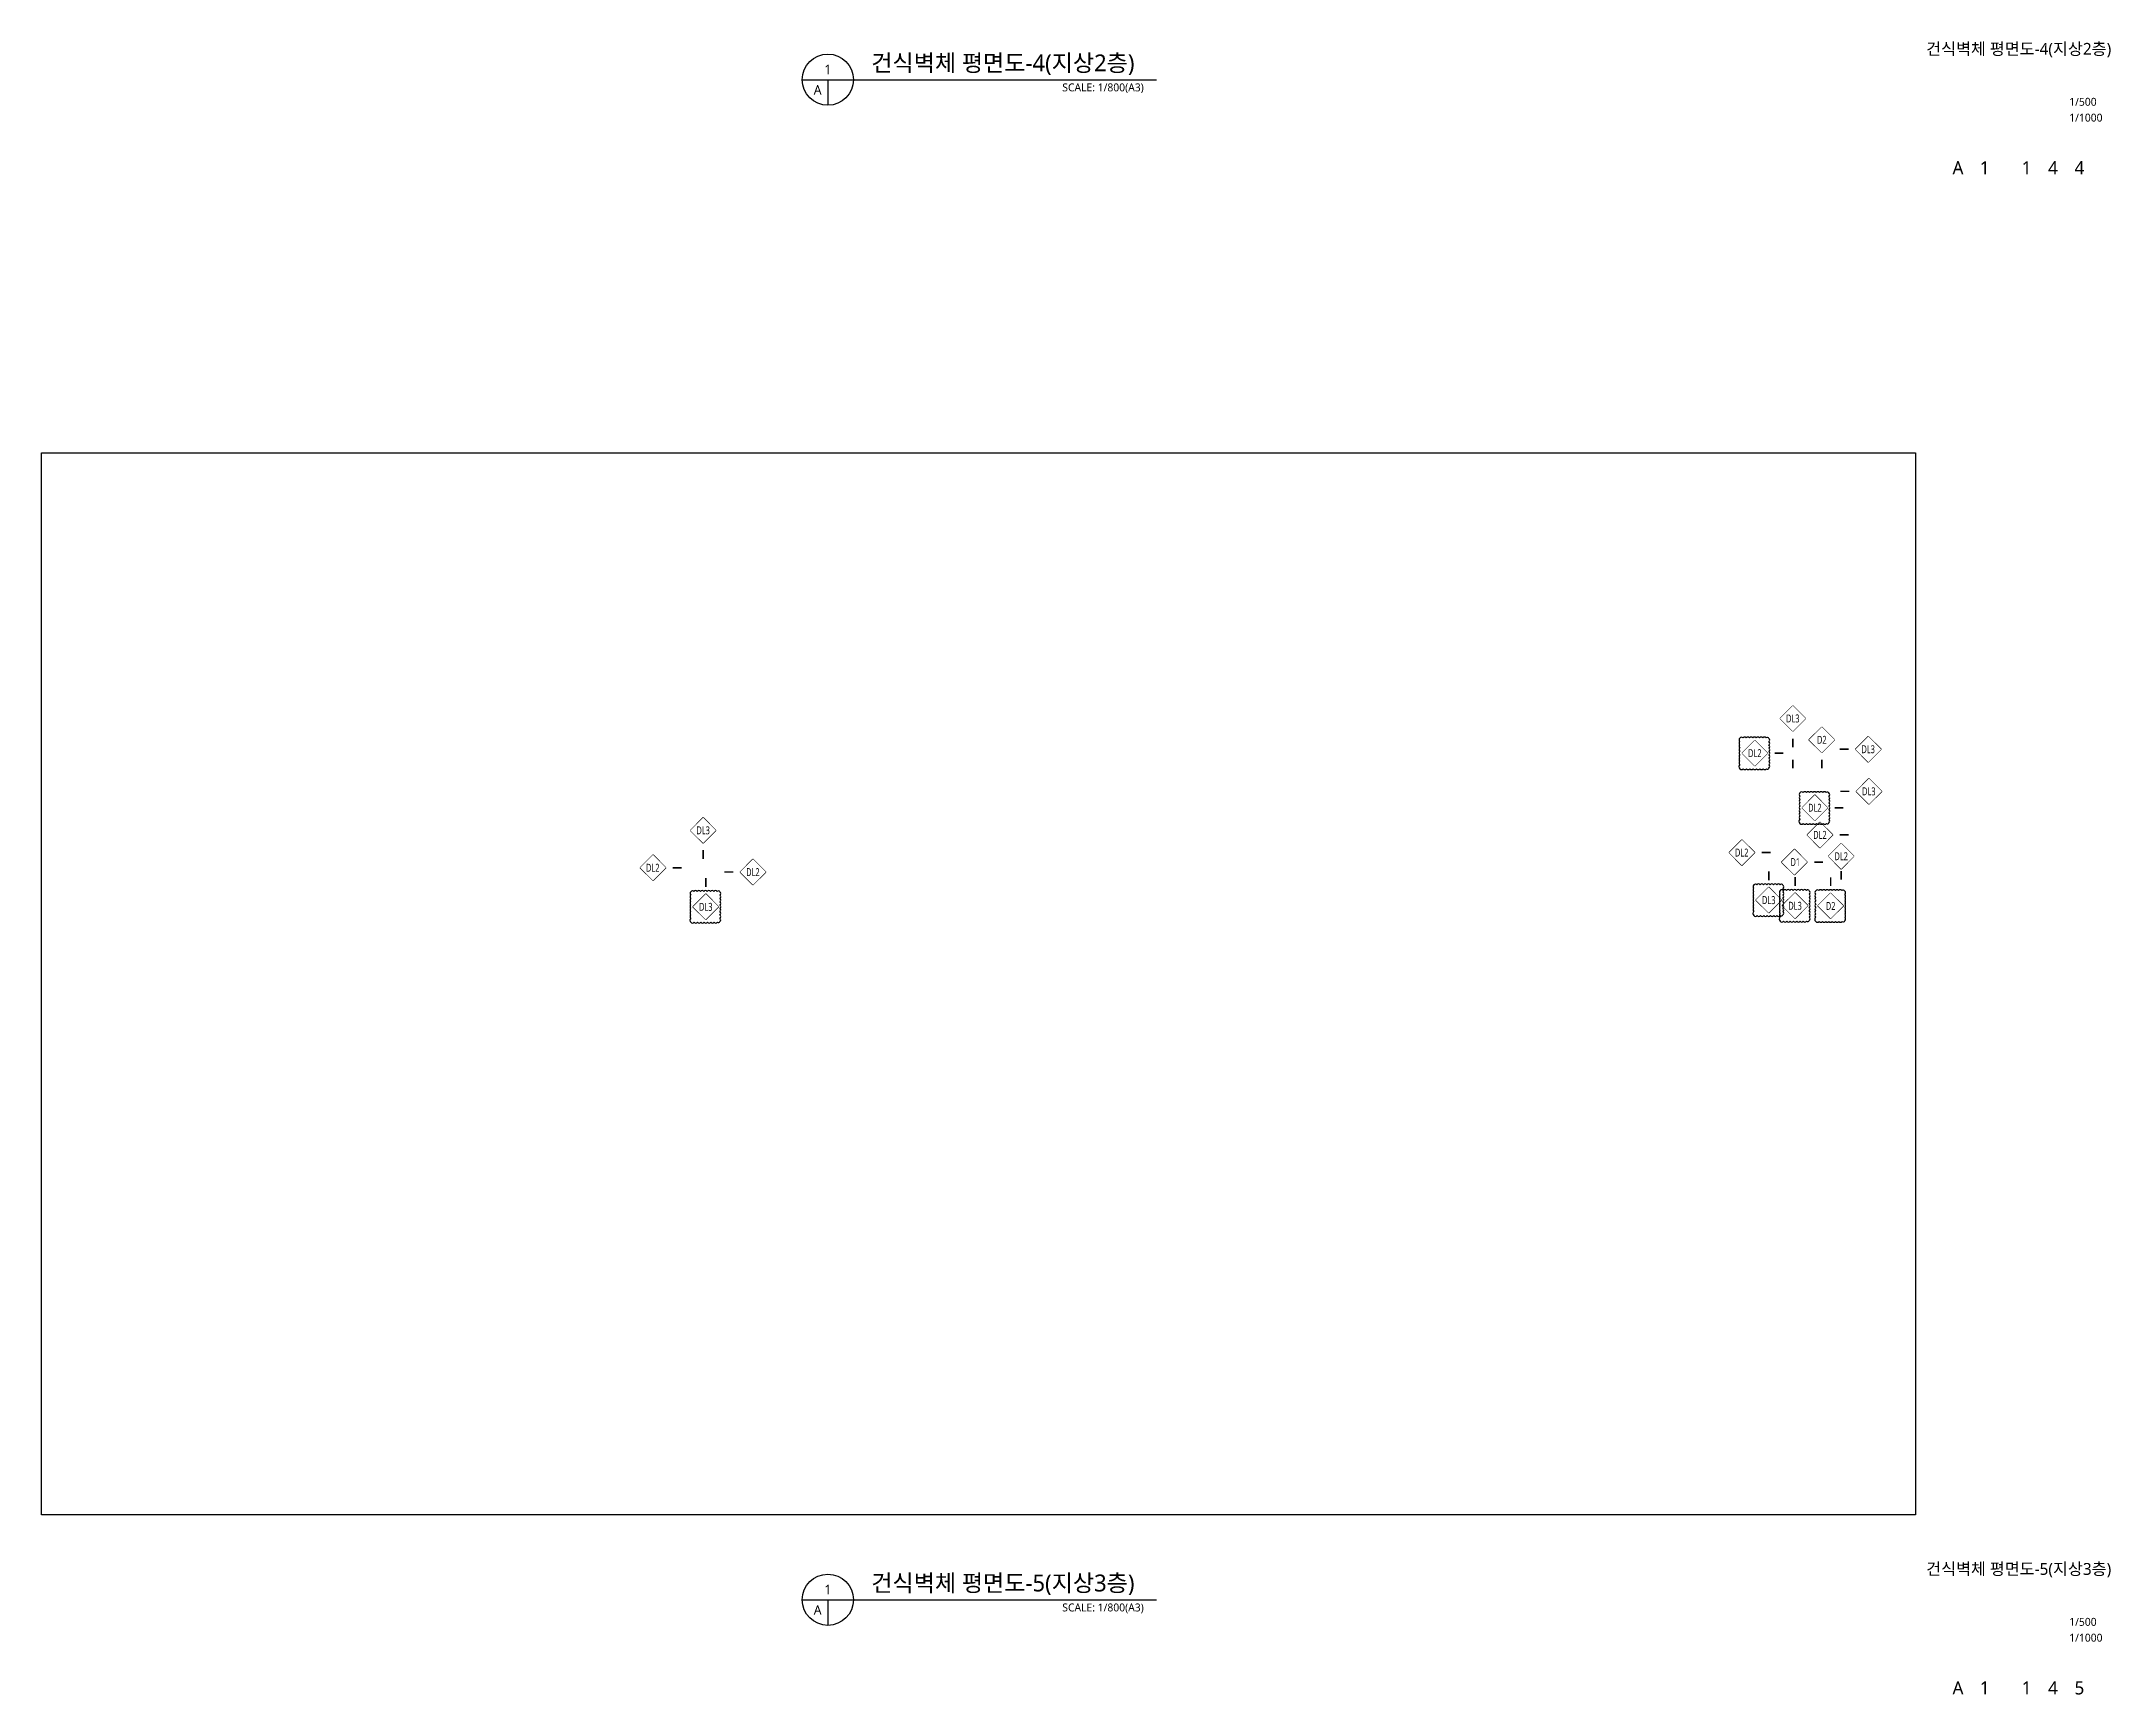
# Model space of a CAD drawing. Header units: millimetres. Extents: x 8000 to 321558, y 7472 to 1578084.
# Drawn here: x 8000 to 321558, y 468244 to 718831 of the extents above; entities that cross this region are included whole.
import ezdxf
from ezdxf.enums import TextEntityAlignment as Align

# ---------------------------------------------------------------- set-up
doc = ezdxf.new("R2010")
doc.units = ezdxf.units.MM
doc.header["$LTSCALE"] = 1000
doc.header["$MEASUREMENT"] = 0
doc.layers.get('Defpoints').update_dxf_attribs({"color": 161, "linetype": 'CONTINUOUS'})
doc.layers.add('A-WAL-TAG', color=7, linetype='CONTINUOUS', lineweight=0)
for name, color, linetype in [('SYM', 7, 'CONTINUOUS'), ('TEXT', 3, 'CONTINUOUS'), ('TEXT-TITLE', 6, 'CONTINUOUS'), ('TEXT-기입', 6, 'CONTINUOUS')]:
    doc.layers.add(name, color=color, linetype=linetype)
doc.layers.add('수정20221020', color=161, linetype='CONTINUOUS', plot=False)
doc.styles.add('kcc건식벽체부호', font='malgun_0.ttf')
doc.styles.add('나눔바른고딕', font='NanumBarunGothic.ttf')

# ---------------------------------------------------------------- blocks, each defined once
blk = doc.blocks.new('케이씨씨부호')
at = {"layer": 'A-WAL-TAG'}
blk.add_lwpolyline([(9958, 15966), (10605, 16612), (11251, 15966), (10605, 15319), (9958, 15966)], dxfattribs=at)
blk.add_wipeout([(10605, 16612), (9958, 15966), (10605, 15319), (11251, 15966)]).dxf.layer = 'A-WAL-TAG'
at = {"layer": 'A-WAL-TAG', "color": 2, "style": 'kcc건식벽체부호', "width": 0.7}
blk.add_attdef('벽체종류', text='', height=400, dxfattribs=at).set_placement((10605, 15966), align=Align.MIDDLE_CENTER)

msp = doc.modelspace()

# ---------------------------------------------------------------- linework, layer by layer
at = {"layer": 'A-WAL-TAG'}
for points in [[(273399, 611804, 0, 0, 0), (273399, 609974, 240, 240, 0), (273399, 608624, 240, 240, 0)], [(269580, 610945, 0, 0, 0), (270630, 610945, 240, 240, 0), (271980, 610945, 240, 240, 0)], [(277788, 611024, 0, 0, 0), (277788, 609974, 240, 240, 0), (277788, 608624, 240, 240, 0)], [(283005, 605154, 0, 0, 0), (281955, 605154, 240, 240, 0), (280605, 605154, 240, 240, 0)], [(278680, 602663, 0, 0, 0), (279730, 602663, 240, 240, 0), (281080, 602663, 240, 240, 0)], [(108280, 597304, 0, 0, 0), (108280, 596254, 240, 240, 0), (108280, 594904, 240, 240, 0)], [(267630, 595879, 0, 0, 0), (268680, 595879, 240, 240, 0), (270030, 595879, 240, 240, 0)], [(102623, 593571, 0, 0, 0), (103673, 593571, 240, 240, 0), (105023, 593571, 240, 240, 0)], [(113880, 592933, 0, 0, 0), (112830, 592933, 240, 240, 0), (111480, 592933, 240, 240, 0)], [(269752, 590628, 0, 0, 0), (269752, 591678, 240, 240, 0), (269752, 593028, 240, 240, 0)], [(280730, 593376, 0, 0, 0), (280730, 593103, 240, 240, 0), (280730, 591753, 240, 240, 0)], [(108680, 589608, 0, 0, 0), (108680, 590658, 240, 240, 0), (108680, 592008, 240, 240, 0)], [(273743, 589773, 0, 0, 0), (273743, 590823, 240, 240, 0), (273743, 592173, 240, 240, 0)]]:
    msp.add_lwpolyline(points, format="xyseb", dxfattribs=at)
at = {"layer": 'Defpoints', "ltscale": 10000}
msp.add_lwpolyline([(8000, 656484), (292000, 656484), (292000, 495516), (8000, 495516)], close=True, dxfattribs=at)
at = {"layer": 'SYM'}
for p, q in [((123303, 713024), (176984, 713024)), ((127182, 713024), (127182, 709146)), ((123303, 482624), (176984, 482624)), ((127182, 482624), (127182, 478746))]:
    msp.add_line(p, q, dxfattribs=at)
for centre in [(127182, 713024), (127182, 482624)]:
    msp.add_circle(centre, 3879, dxfattribs=at)

# ---------------------------------------------------------------- texts
at = {"layer": 'TEXT', "style": '나눔바른고딕'}
for s, p in [('1', (127182, 714576)), ('A', (125630, 711473)), ('1', (127182, 484176)), ('A', (125630, 481073))]:
    msp.add_text(s, height=1440, dxfattribs=at).set_placement(p, align=Align.MIDDLE)
for s, p in [('건식벽체 평면도-4(지상2층)', (133759, 714287)), ('건식벽체 평면도-5(지상3층)', (133759, 483887))]:
    msp.add_text(s, height=2560, dxfattribs=at).set_placement(p)
for p in [(175050, 712455), (175050, 482055)]:
    msp.add_text('SCALE: 1/800(A3)', height=1200, dxfattribs=at).set_placement(p, align=Align.TOP_RIGHT)
at = {"layer": 'TEXT-TITLE', "style": '나눔바른고딕'}
for s, p in [('건식벽체 평면도-4(지상2층)', (307631, 716796)), ('건식벽체 평면도-5(지상3층)', (307631, 486396))]:
    msp.add_text(s, height=1800, dxfattribs=at).set_placement(p, align=Align.CENTER)
at = {"layer": 'TEXT-기입', "style": '나눔바른고딕'}
for s, p in [('1/500', (315281, 708712)), ('1/1000', (315281, 706312)), ('1/500', (315281, 478312)), ('1/1000', (315281, 475912))]:
    msp.add_text(s, height=1200, dxfattribs=at).set_placement(p, align=Align.BOTTOM_LEFT)
for s, p in [('A', (298431, 699672)), ('1', (302481, 699672)), ('1', (308831, 699672)), ('4', (312831, 699672)), ('4', (316831, 699672)), ('A', (298431, 469272)), ('1', (302481, 469272)), ('1', (308831, 469272)), ('4', (312831, 469272)), ('5', (316831, 469272))]:
    msp.add_text(s, height=2000, dxfattribs=at).set_placement(p, align=Align.MIDDLE_CENTER)

# ---------------------------------------------------------------- next in the draw order: block references
at = {"layer": 'A-WAL-TAG', "xscale": 3, "yscale": 3, "zscale": 3}
for p, values in [((245974, 565067), {'벽체종류': 'D2'}), ((235827, 563048), {'벽체종류': 'DL2'}), ((248916, 547419), {'벽체종류': 'DL2'})]:
    msp.add_blockref('케이씨씨부호', p, dxfattribs=at).add_auto_attribs(values)
at = {"layer": 'A-WAL-TAG'}
ref = msp.add_blockref('케이씨씨부호', (316759, 557257), dxfattribs=dict(at, xscale=-3, yscale=3, zscale=3))
ref.add_attrib('벽체종류', 'DL3', dxfattribs={"color": 2, "height": 1200, "style": 'kcc건식벽체부호', "width": 0.7}).set_placement((284918, 605154), align=Align.MIDDLE_CENTER)
ref = msp.add_blockref('케이씨씨부호', (76466, 647140), dxfattribs=dict(at, xscale=-3, yscale=3, zscale=3, rotation=180))
ref.add_attrib('벽체종류', 'DL3', dxfattribs={"color": 2, "height": 1200, "style": 'kcc건식벽체부호', "width": 0.7}).set_placement((108280, 599244), align=Align.MIDDLE_CENTER)
ref = msp.add_blockref('케이씨씨부호', (297505, 547982), dxfattribs=dict(at, xscale=-3, yscale=3, zscale=3))
ref.add_attrib('벽체종류', 'DL2', dxfattribs={"color": 2, "height": 1200, "style": 'kcc건식벽체부호', "width": 0.7}).set_placement((265654, 595879), align=Align.MIDDLE_CENTER)
ref = msp.add_blockref('케이씨씨부호', (132497, 545675), dxfattribs=dict(at, xscale=-3, yscale=3, zscale=3))
ref.add_attrib('벽체종류', 'DL2', dxfattribs={"color": 2, "height": 1200, "style": 'kcc건식벽체부호', "width": 0.7}).set_placement((100647, 593571), align=Align.MIDDLE_CENTER)
ref = msp.add_blockref('케이씨씨부호', (84006, 640829), dxfattribs=dict(at, xscale=-3, yscale=3, zscale=3, rotation=180))
ref.add_attrib('벽체종류', 'DL2', dxfattribs={"color": 2, "height": 1200, "style": 'kcc건식벽체부호', "width": 0.7}).set_placement((115820, 592913), align=Align.MIDDLE_CENTER)
ref = msp.add_blockref('케이씨씨부호', (76866, 635565), dxfattribs=dict(at, xscale=-3, yscale=3, zscale=3, rotation=180))
ref.add_attrib('벽체종류', 'DL3', dxfattribs={"color": 2, "height": 1200, "style": 'kcc건식벽체부호', "width": 0.7}).set_placement((108680, 587648), align=Align.MIDDLE_CENTER)
ref = msp.add_blockref('케이씨씨부호', (241929, 635730), dxfattribs=dict(at, xscale=-3, yscale=3, zscale=3, rotation=180))
ref.add_attrib('벽체종류', 'DL3', dxfattribs={"color": 2, "height": 1200, "style": 'kcc건식벽체부호', "width": 0.7}).set_placement((273743, 587813), align=Align.MIDDLE_CENTER)

# ---------------------------------------------------------------- next in the draw order: linework, layer by layer
for points in [[(282905, 611539, 0, 0, 0), (281855, 611539, 240, 240, 0), (280505, 611539, 240, 240, 0)], [(279455, 598553, 0, 0, 0), (280505, 598553, 240, 240, 0), (281855, 598553, 240, 240, 0)], [(275590, 594437, 0, 0, 0), (276640, 594437, 240, 240, 0), (277990, 594437, 240, 240, 0)], [(279133, 589748, 0, 0, 0), (279133, 590798, 240, 240, 0), (279133, 592148, 240, 240, 0)]]:
    msp.add_lwpolyline(points, format="xyseb", dxfattribs=at)
at = {"layer": '수정20221020'}
msp.add_lwpolyline([(106429, 585304, 0.5205671), (106929, 585304, 0.5205671), (107429, 585304, 0.5205671), (107929, 585304, 0.5205671), (108429, 585304, 0.5205671), (108929, 585304, 0.5205671), (109429, 585304, 0.5205671), (109929, 585304, 0.5205671), (110429, 585304, 0.5205671), (110822, 585411, 0.5205671), (110822, 585911, 0.5205671), (110822, 586411, 0.5205671), (110822, 586911, 0.5205671), (110822, 587411, 0.5205671), (110822, 587911, 0.5205671), (110822, 588411, 0.5205671), (110822, 588911, 0.5205671), (110822, 589411, 0.5205671), (110822, 589911, 0.5205671), (110392, 589981, 0.5205671), (109892, 589981, 0.5205671), (109392, 589981, 0.5205671), (108892, 589981, 0.5205671), (108392, 589981, 0.5205671), (107892, 589981, 0.5205671), (107392, 589981, 0.5205671), (106892, 589981, 0.5205671), (106429, 589943, 0.5205671), (106429, 589443, 0.5205671), (106429, 588943, 0.5205671), (106429, 588443, 0.5205671), (106429, 587943, 0.5205671), (106429, 587443, 0.5205671), (106429, 586943, 0.5205671), (106429, 586443, 0.5205671), (106429, 585943, 0.5205671)], format="xyb", close=True, dxfattribs=at)

# ---------------------------------------------------------------- next in the draw order: block references
at = {"layer": 'A-WAL-TAG', "xscale": 3, "yscale": 3, "zscale": 3}
msp.add_blockref('케이씨씨부호', (241585, 568305), dxfattribs=at).add_auto_attribs({'벽체종류': 'DL3'})
at = {"layer": 'A-WAL-TAG'}
ref = msp.add_blockref('케이씨씨부호', (237938, 636585), dxfattribs=dict(at, xscale=-3, yscale=3, zscale=3, rotation=180))
ref.add_attrib('벽체종류', 'DL3', dxfattribs={"color": 2, "height": 1200, "style": 'kcc건식벽체부호', "width": 0.7}).set_placement((269752, 588669), align=Align.MIDDLE_CENTER)

# ---------------------------------------------------------------- next in the draw order: linework, layer by layer
msp.add_lwpolyline([(273399, 614262, 0, 0, 0), (273399, 613154, 240, 240, 0), (273399, 611804, 240, 240, 0)], format="xyseb", dxfattribs=at)
at = {"layer": '수정20221020'}
msp.add_lwpolyline([(265390, 608580, 0.5205671), (265890, 608580, 0.5205671), (266390, 608580, 0.5205671), (266890, 608580, 0.5205671), (267390, 608580, 0.5205671), (267890, 608580, 0.5205671), (268390, 608580, 0.5205671), (268890, 608580, 0.5205671), (269390, 608580, 0.5205671), (269782, 608687, 0.5205671), (269782, 609187, 0.5205671), (269782, 609687, 0.5205671), (269782, 610187, 0.5205671), (269782, 610687, 0.5205671), (269782, 611187, 0.5205671), (269782, 611687, 0.5205671), (269782, 612187, 0.5205671), (269782, 612687, 0.5205671), (269782, 613187, 0.5205671), (269352, 613257, 0.5205671), (268852, 613257, 0.5205671), (268352, 613257, 0.5205671), (267852, 613257, 0.5205671), (267352, 613257, 0.5205671), (266852, 613257, 0.5205671), (266352, 613257, 0.5205671), (265852, 613257, 0.5205671), (265390, 613220, 0.5205671), (265390, 612720, 0.5205671), (265390, 612220, 0.5205671), (265390, 611720, 0.5205671), (265390, 611220, 0.5205671), (265390, 610720, 0.5205671), (265390, 610220, 0.5205671), (265390, 609720, 0.5205671), (265390, 609220, 0.5205671)], format="xyb", close=True, dxfattribs=at)

# ---------------------------------------------------------------- next in the draw order: block references
at = {"layer": 'A-WAL-TAG'}
ref = msp.add_blockref('케이씨씨부호', (316659, 563642), dxfattribs=dict(at, xscale=-3, yscale=3, zscale=3))
ref.add_attrib('벽체종류', 'DL3', dxfattribs={"color": 2, "height": 1200, "style": 'kcc건식벽체부호', "width": 0.7}).set_placement((284818, 611539), align=Align.MIDDLE_CENTER)
ref = msp.add_blockref('케이씨씨부호', (305464, 546541), dxfattribs=dict(at, xscale=-3, yscale=3, zscale=3))
ref.add_attrib('벽체종류', 'D1', dxfattribs={"color": 2, "height": 1200, "style": 'kcc건식벽체부호', "width": 0.7}).set_placement((273775, 594437), align=Align.MIDDLE_CENTER)
ref = msp.add_blockref('케이씨씨부호', (247319, 635705), dxfattribs=dict(at, xscale=-3, yscale=3, zscale=3, rotation=180))
ref.add_attrib('벽체종류', 'D2', dxfattribs={"color": 2, "height": 1200, "style": 'kcc건식벽체부호', "width": 0.7}).set_placement((279133, 587782), align=Align.MIDDLE_CENTER)

# ---------------------------------------------------------------- next in the draw order: linework, layer by layer
at = {"layer": '수정20221020'}
for points in [[(267501, 586325, 0.5205671), (268001, 586325, 0.5205671), (268501, 586325, 0.5205671), (269001, 586325, 0.5205671), (269501, 586325, 0.5205671), (270001, 586325, 0.5205671), (270501, 586325, 0.5205671), (271001, 586325, 0.5205671), (271501, 586325, 0.5205671), (271893, 586432, 0.5205671), (271893, 586932, 0.5205671), (271893, 587432, 0.5205671), (271893, 587932, 0.5205671), (271893, 588432, 0.5205671), (271893, 588932, 0.5205671), (271893, 589432, 0.5205671), (271893, 589932, 0.5205671), (271893, 590432, 0.5205671), (271893, 590932, 0.5205671), (271463, 591002, 0.5205671), (270963, 591002, 0.5205671), (270463, 591002, 0.5205671), (269963, 591002, 0.5205671), (269463, 591002, 0.5205671), (268963, 591002, 0.5205671), (268463, 591002, 0.5205671), (267963, 591002, 0.5205671), (267501, 590964, 0.5205671), (267501, 590464, 0.5205671), (267501, 589964, 0.5205671), (267501, 589464, 0.5205671), (267501, 588964, 0.5205671), (267501, 588464, 0.5205671), (267501, 587964, 0.5205671), (267501, 587464, 0.5205671), (267501, 586964, 0.5205671)], [(271492, 585469, 0.5205671), (271992, 585469, 0.5205671), (272492, 585469, 0.5205671), (272992, 585469, 0.5205671), (273492, 585469, 0.5205671), (273992, 585469, 0.5205671), (274492, 585469, 0.5205671), (274992, 585469, 0.5205671), (275492, 585469, 0.5205671), (275884, 585576, 0.5205671), (275884, 586076, 0.5205671), (275884, 586576, 0.5205671), (275884, 587076, 0.5205671), (275884, 587576, 0.5205671), (275884, 588076, 0.5205671), (275884, 588576, 0.5205671), (275884, 589076, 0.5205671), (275884, 589576, 0.5205671), (275884, 590076, 0.5205671), (275454, 590146, 0.5205671), (274954, 590146, 0.5205671), (274454, 590146, 0.5205671), (273954, 590146, 0.5205671), (273454, 590146, 0.5205671), (272954, 590146, 0.5205671), (272454, 590146, 0.5205671), (271954, 590146, 0.5205671), (271492, 590108, 0.5205671), (271492, 589608, 0.5205671), (271492, 589108, 0.5205671), (271492, 588608, 0.5205671), (271492, 588108, 0.5205671), (271492, 587608, 0.5205671), (271492, 587108, 0.5205671), (271492, 586608, 0.5205671), (271492, 586108, 0.5205671)], [(276882, 585444, 0.5205671), (277382, 585444, 0.5205671), (277882, 585444, 0.5205671), (278382, 585444, 0.5205671), (278882, 585444, 0.5205671), (279382, 585444, 0.5205671), (279882, 585444, 0.5205671), (280382, 585444, 0.5205671), (280882, 585444, 0.5205671), (281274, 585551, 0.5205671), (281274, 586051, 0.5205671), (281274, 586551, 0.5205671), (281274, 587051, 0.5205671), (281274, 587551, 0.5205671), (281274, 588051, 0.5205671), (281274, 588551, 0.5205671), (281274, 589051, 0.5205671), (281274, 589551, 0.5205671), (281274, 590051, 0.5205671), (280844, 590121, 0.5205671), (280344, 590121, 0.5205671), (279844, 590121, 0.5205671), (279344, 590121, 0.5205671), (278844, 590121, 0.5205671), (278344, 590121, 0.5205671), (277844, 590121, 0.5205671), (277344, 590121, 0.5205671), (276882, 590083, 0.5205671), (276882, 589583, 0.5205671), (276882, 589083, 0.5205671), (276882, 588583, 0.5205671), (276882, 588083, 0.5205671), (276882, 587583, 0.5205671), (276882, 587083, 0.5205671), (276882, 586583, 0.5205671), (276882, 586083, 0.5205671)]]:
    msp.add_lwpolyline(points, format="xyb", close=True, dxfattribs=at)

# ---------------------------------------------------------------- next in the draw order: block references
at = {"layer": 'A-WAL-TAG', "xscale": 3, "yscale": 3, "zscale": 3}
msp.add_blockref('케이씨씨부호', (245701, 550657), dxfattribs=at).add_auto_attribs({'벽체종류': 'DL2'})

# ---------------------------------------------------------------- next in the draw order: block references
msp.add_blockref('케이씨씨부호', (244926, 554767), dxfattribs=at).add_auto_attribs({'벽체종류': 'DL2'})

# ---------------------------------------------------------------- next in the draw order: linework, layer by layer
at = {"layer": '수정20221020'}
msp.add_lwpolyline([(274489, 600299, 0.5205671), (274989, 600299, 0.5205671), (275489, 600299, 0.5205671), (275989, 600299, 0.5205671), (276489, 600299, 0.5205671), (276989, 600299, 0.5205671), (277489, 600299, 0.5205671), (277989, 600299, 0.5205671), (278489, 600299, 0.5205671), (278882, 600406, 0.5205671), (278882, 600906, 0.5205671), (278882, 601406, 0.5205671), (278882, 601906, 0.5205671), (278882, 602406, 0.5205671), (278882, 602906, 0.5205671), (278882, 603406, 0.5205671), (278882, 603906, 0.5205671), (278882, 604406, 0.5205671), (278882, 604906, 0.5205671), (278452, 604976, 0.5205671), (277952, 604976, 0.5205671), (277452, 604976, 0.5205671), (276952, 604976, 0.5205671), (276452, 604976, 0.5205671), (275952, 604976, 0.5205671), (275452, 604976, 0.5205671), (274952, 604976, 0.5205671), (274489, 604939, 0.5205671), (274489, 604439, 0.5205671), (274489, 603939, 0.5205671), (274489, 603439, 0.5205671), (274489, 602939, 0.5205671), (274489, 602439, 0.5205671), (274489, 601939, 0.5205671), (274489, 601439, 0.5205671), (274489, 600939, 0.5205671)], format="xyb", close=True, dxfattribs=at)

doc.saveas('drawing.dxf')
